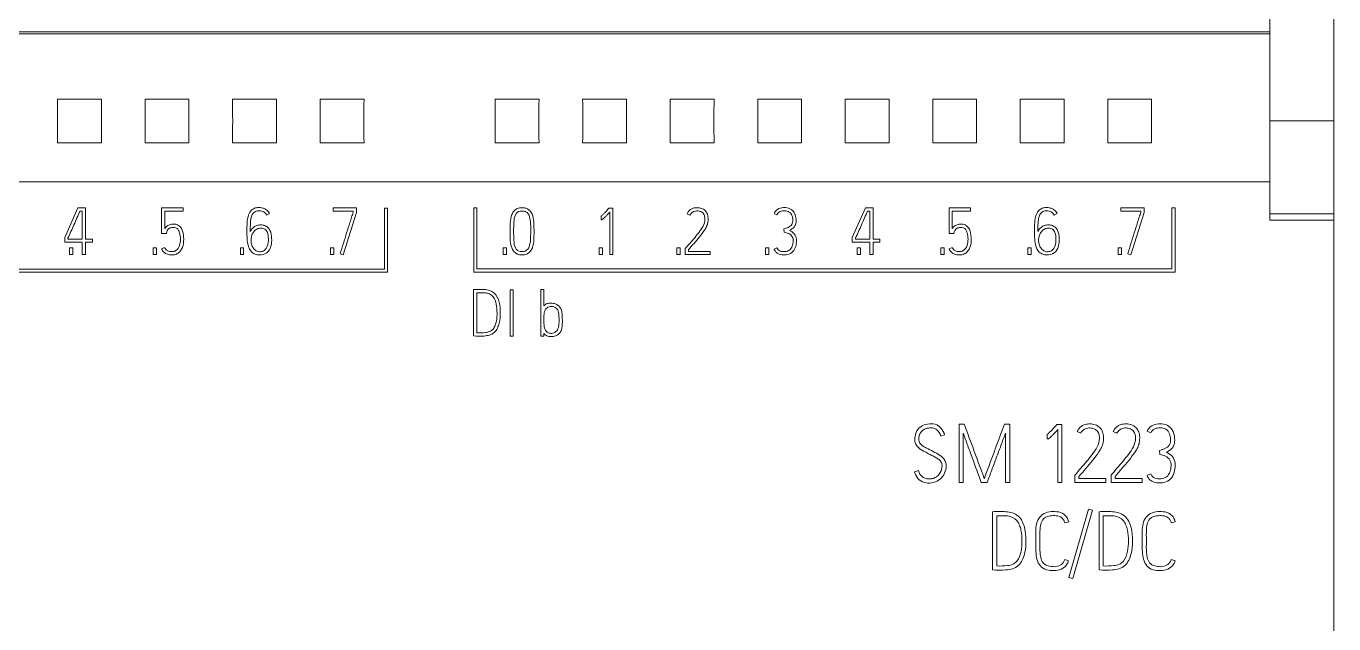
# Model space of a CAD drawing. Header units: millimetres. Extents: x 983 to 2111, y 2638 to 4457.
# Drawn here: x 1495.68 to 1540.51, y 3452.55 to 3473.06 of the extents above; entities that cross this region are included whole.
import ezdxf

# ---------------------------------------------------------------- set-up
doc = ezdxf.new("R2010")
doc.units = ezdxf.units.MM

# ---------------------------------------------------------------- blocks, each defined once
blk = doc.blocks.new('16DIDQ')
at = {"color": 7, "linetype": 'Continuous', "lineweight": 15}
for p, q in [((1540.51, 3500.253), (1540.51, 3469.808)), ((1538.31, 3499.407), (1538.31, 3472.864)), ((1538.31, 3472.864), (1472.71, 3472.864)), ((1538.31, 3472.796), (1472.71, 3472.796)), ((1538.31, 3472.864), (1538.31, 3472.796)), ((1538.31, 3467.724), (1538.31, 3472.796)), ((1496.758, 3470.56), (1498.262, 3470.56)), ((1499.758, 3470.56), (1501.262, 3470.56)), ((1502.758, 3470.56), (1504.262, 3470.56)), ((1505.758, 3470.56), (1507.262, 3470.56)), ((1513.262, 3470.56), (1511.758, 3470.56)), ((1514.758, 3470.56), (1516.262, 3470.56)), ((1517.758, 3470.56), (1519.262, 3470.56)), ((1520.758, 3470.56), (1522.262, 3470.56)), ((1523.758, 3470.56), (1525.262, 3470.56)), ((1526.758, 3470.56), (1528.262, 3470.56)), ((1529.758, 3470.56), (1531.262, 3470.56)), ((1532.758, 3470.56), (1534.262, 3470.56)), ((1538.31, 3469.808), (1540.51, 3469.808)), ((1540.51, 3469.808), (1540.51, 3466.62)), ((1498.262, 3469.056), (1496.758, 3469.056)), ((1501.262, 3469.056), (1499.758, 3469.056)), ((1504.262, 3469.056), (1502.758, 3469.056)), ((1507.262, 3469.056), (1505.758, 3469.056)), ((1511.758, 3469.056), (1513.262, 3469.056)), ((1516.262, 3469.056), (1514.758, 3469.056)), ((1519.262, 3469.056), (1517.758, 3469.056)), ((1522.262, 3469.056), (1520.758, 3469.056)), ((1525.262, 3469.056), (1523.758, 3469.056)), ((1528.262, 3469.056), (1526.758, 3469.056)), ((1531.262, 3469.056), (1529.758, 3469.056)), ((1534.262, 3469.056), (1532.758, 3469.056)), ((1538.31, 3467.724), (1472.71, 3467.724)), ((1538.31, 3467.724), (1538.31, 3466.407)), ((1497.002, 3465.81), (1497.45, 3466.822)), ((1497.45, 3466.822), (1497.714, 3466.822)), ((1497.601, 3466.711), (1497.523, 3466.711)), ((1497.601, 3465.757), (1497.601, 3466.711)), ((1497.714, 3466.822), (1497.714, 3465.757)), ((1500.319, 3466.822), (1500.319, 3465.943)), ((1501.058, 3466.822), (1500.319, 3466.822)), ((1500.43, 3466.711), (1501.058, 3466.711)), ((1500.43, 3466.121), (1500.43, 3466.711)), ((1501.058, 3466.711), (1501.058, 3466.822)), ((1506.206, 3466.711), (1506.206, 3466.824)), ((1506.206, 3466.824), (1507.005, 3466.824)), ((1506.894, 3466.711), (1506.206, 3466.711)), ((1506.894, 3466.68), (1506.894, 3466.711)), ((1507.005, 3466.824), (1507.005, 3466.662)), ((1507.962, 3464.727), (1507.962, 3466.817)), ((1507.962, 3466.817), (1508.07, 3466.817)), ((1508.07, 3466.817), (1508.07, 3464.617)), ((1511.132, 3466.822), (1511.023, 3466.822)), ((1511.023, 3466.822), (1511.023, 3464.62)), ((1511.132, 3464.737), (1511.132, 3466.822)), ((1515.657, 3466.813), (1515.797, 3466.813)), ((1515.797, 3466.813), (1515.797, 3465.22)), ((1524.002, 3465.81), (1524.45, 3466.822)), ((1524.45, 3466.822), (1524.714, 3466.822)), ((1524.601, 3466.711), (1524.523, 3466.711)), ((1524.601, 3465.757), (1524.601, 3466.711)), ((1524.714, 3466.822), (1524.714, 3465.757)), ((1527.319, 3466.822), (1527.319, 3465.943)), ((1528.058, 3466.822), (1527.319, 3466.822)), ((1527.43, 3466.711), (1528.058, 3466.711)), ((1527.43, 3466.121), (1527.43, 3466.711)), ((1528.058, 3466.711), (1528.058, 3466.822)), ((1533.206, 3466.824), (1534.005, 3466.824)), ((1533.206, 3466.711), (1533.206, 3466.824)), ((1533.894, 3466.711), (1533.206, 3466.711)), ((1533.894, 3466.68), (1533.894, 3466.711)), ((1534.005, 3466.824), (1534.005, 3466.662)), ((1535.068, 3466.822), (1534.959, 3466.822)), ((1534.959, 3466.822), (1534.959, 3464.737)), ((1535.068, 3464.62), (1535.068, 3466.822)), ((1503.924, 3466.578), (1504.026, 3466.631)), ((1507.005, 3466.662), (1506.55, 3465.216)), ((1515.395, 3466.418), (1515.388, 3466.536)), ((1515.686, 3465.22), (1515.686, 3466.676)), ((1518.337, 3466.625), (1518.436, 3466.574)), ((1521.42, 3466.585), (1521.318, 3466.636)), ((1530.924, 3466.578), (1531.026, 3466.631)), ((1534.005, 3466.662), (1533.55, 3465.216)), ((1538.31, 3466.62), (1540.51, 3466.62)), ((1540.51, 3466.407), (1538.31, 3466.407)), ((1540.51, 3466.62), (1540.51, 3466.407)), ((1540.51, 3466.407), (1540.51, 3447.209)), ((1497.002, 3465.646), (1497.002, 3465.81)), ((1500.319, 3465.943), (1500.488, 3465.943)), ((1521.664, 3465.992), (1521.657, 3466.103)), ((1524.002, 3465.646), (1524.002, 3465.81)), ((1527.319, 3465.943), (1527.488, 3465.943)), ((1497.601, 3465.646), (1497.002, 3465.646)), ((1497.112, 3465.786), (1497.112, 3465.757)), ((1497.112, 3465.757), (1497.601, 3465.757)), ((1497.17, 3465.222), (1497.17, 3465.455)), ((1497.17, 3465.455), (1497.283, 3465.455)), ((1497.283, 3465.455), (1497.283, 3465.222)), ((1497.601, 3465.222), (1497.601, 3465.646)), ((1497.714, 3465.757), (1497.949, 3465.757)), ((1497.949, 3465.646), (1497.714, 3465.646)), ((1497.714, 3465.646), (1497.714, 3465.222)), ((1497.949, 3465.757), (1497.949, 3465.646)), ((1500.039, 3465.222), (1500.039, 3465.455)), ((1500.039, 3465.455), (1500.152, 3465.455)), ((1500.152, 3465.455), (1500.152, 3465.222)), ((1500.425, 3465.464), (1500.323, 3465.418)), ((1503.023, 3465.455), (1503.023, 3465.222)), ((1503.136, 3465.455), (1503.023, 3465.455)), ((1503.136, 3465.222), (1503.136, 3465.455)), ((1506.228, 3465.455), (1506.115, 3465.455)), ((1506.115, 3465.455), (1506.115, 3465.222)), ((1506.228, 3465.222), (1506.228, 3465.455)), ((1512.029, 3465.222), (1512.029, 3465.455)), ((1512.029, 3465.455), (1512.142, 3465.455)), ((1512.142, 3465.455), (1512.142, 3465.222)), ((1515.322, 3465.455), (1515.435, 3465.455)), ((1515.322, 3465.222), (1515.322, 3465.455)), ((1515.435, 3465.455), (1515.435, 3465.222)), ((1517.99, 3465.222), (1517.99, 3465.455)), ((1517.99, 3465.455), (1518.104, 3465.455)), ((1518.104, 3465.455), (1518.104, 3465.222)), ((1518.277, 3465.426), (1518.277, 3465.222)), ((1518.388, 3465.386), (1518.388, 3465.333)), ((1521.031, 3465.222), (1521.031, 3465.455)), ((1521.031, 3465.455), (1521.145, 3465.455)), ((1521.145, 3465.455), (1521.145, 3465.222)), ((1521.318, 3465.413), (1521.42, 3465.46)), ((1524.601, 3465.646), (1524.002, 3465.646)), ((1524.112, 3465.786), (1524.112, 3465.757)), ((1524.112, 3465.757), (1524.601, 3465.757)), ((1524.17, 3465.222), (1524.17, 3465.455)), ((1524.17, 3465.455), (1524.283, 3465.455)), ((1524.283, 3465.455), (1524.283, 3465.222)), ((1524.601, 3465.222), (1524.601, 3465.646)), ((1524.714, 3465.757), (1524.949, 3465.757)), ((1524.949, 3465.646), (1524.714, 3465.646)), ((1524.714, 3465.646), (1524.714, 3465.222)), ((1524.949, 3465.757), (1524.949, 3465.646)), ((1527.039, 3465.222), (1527.039, 3465.455)), ((1527.039, 3465.455), (1527.152, 3465.455)), ((1527.152, 3465.455), (1527.152, 3465.222)), ((1527.425, 3465.464), (1527.323, 3465.418)), ((1530.023, 3465.455), (1530.023, 3465.222)), ((1530.136, 3465.455), (1530.023, 3465.455)), ((1530.136, 3465.222), (1530.136, 3465.455)), ((1533.115, 3465.455), (1533.115, 3465.222)), ((1533.228, 3465.455), (1533.115, 3465.455)), ((1533.228, 3465.222), (1533.228, 3465.455)), ((1497.283, 3465.222), (1497.17, 3465.222)), ((1497.714, 3465.222), (1497.601, 3465.222)), ((1500.152, 3465.222), (1500.039, 3465.222)), ((1503.023, 3465.222), (1503.136, 3465.222)), ((1506.115, 3465.222), (1506.228, 3465.222)), ((1506.55, 3465.216), (1506.443, 3465.251)), ((1512.142, 3465.222), (1512.029, 3465.222)), ((1515.435, 3465.222), (1515.322, 3465.222)), ((1515.797, 3465.22), (1515.686, 3465.22)), ((1518.104, 3465.222), (1517.99, 3465.222)), ((1519.129, 3465.222), (1518.277, 3465.222)), ((1518.388, 3465.333), (1519.129, 3465.333)), ((1519.129, 3465.333), (1519.129, 3465.222)), ((1521.145, 3465.222), (1521.031, 3465.222)), ((1524.283, 3465.222), (1524.17, 3465.222)), ((1524.714, 3465.222), (1524.601, 3465.222)), ((1527.152, 3465.222), (1527.039, 3465.222)), ((1530.023, 3465.222), (1530.136, 3465.222)), ((1533.115, 3465.222), (1533.228, 3465.222)), ((1533.55, 3465.216), (1533.443, 3465.251)), ((1508.07, 3464.617), (1484.021, 3464.617)), ((1484.131, 3464.727), (1507.962, 3464.727)), ((1511.023, 3464.62), (1535.068, 3464.62)), ((1534.959, 3464.737), (1511.132, 3464.737)), ((1511.02, 3462.433), (1511.02, 3464.027)), ((1512.269, 3462.422), (1512.269, 3464.018)), ((1512.269, 3464.018), (1512.38, 3464.018)), ((1512.38, 3464.018), (1512.38, 3462.422)), ((1513.319, 3464.02), (1513.319, 3462.422)), ((1513.43, 3464.02), (1513.319, 3464.02)), ((1513.43, 3463.465), (1513.43, 3464.02)), ((1511.133, 3463.914), (1511.133, 3462.538)), ((1512.38, 3462.422), (1512.269, 3462.422)), ((1513.319, 3462.422), (1513.43, 3462.422)), ((1513.43, 3462.422), (1513.43, 3462.518)), ((1527.663, 3457.402), (1527.663, 3459.402)), ((1527.663, 3459.402), (1527.841, 3459.402)), ((1527.805, 3459.092), (1527.805, 3457.402)), ((1529.217, 3459.402), (1529.397, 3459.402)), ((1529.255, 3457.402), (1529.255, 3459.097)), ((1529.397, 3459.402), (1529.397, 3457.402)), ((1531.189, 3459.391), (1531.014, 3459.391)), ((1531.05, 3459.219), (1531.05, 3457.399)), ((1531.189, 3457.399), (1531.189, 3459.391)), ((1531.708, 3459.155), (1531.832, 3459.092)), ((1532.948, 3459.155), (1533.072, 3459.092)), ((1534.107, 3459.169), (1534.235, 3459.105)), ((1527.031, 3458.997), (1527.167, 3459.036)), ((1530.678, 3459.045), (1530.687, 3458.897)), ((1534.531, 3458.504), (1534.54, 3458.365)), ((1526.271, 3457.81), (1526.135, 3457.771)), ((1527.805, 3457.402), (1527.663, 3457.402)), ((1528.626, 3457.402), (1528.423, 3457.402)), ((1529.397, 3457.402), (1529.255, 3457.402)), ((1531.05, 3457.399), (1531.189, 3457.399)), ((1531.633, 3457.657), (1531.633, 3457.402)), ((1532.698, 3457.402), (1531.633, 3457.402)), ((1531.771, 3457.608), (1531.771, 3457.541)), ((1531.771, 3457.541), (1532.698, 3457.541)), ((1532.698, 3457.541), (1532.698, 3457.402)), ((1532.873, 3457.657), (1532.873, 3457.402)), ((1533.938, 3457.402), (1532.873, 3457.402)), ((1533.011, 3457.608), (1533.011, 3457.541)), ((1533.011, 3457.541), (1533.938, 3457.541)), ((1533.938, 3457.541), (1533.938, 3457.402)), ((1534.235, 3457.699), (1534.107, 3457.641)), ((1528.812, 3456.403), (1528.812, 3454.411)), ((1531.425, 3454.15), (1532.099, 3456.494)), ((1532.235, 3456.456), (1531.561, 3454.112)), ((1532.099, 3456.494), (1532.235, 3456.456)), ((1532.463, 3456.403), (1532.463, 3454.411)), ((1528.954, 3454.542), (1528.954, 3456.261)), ((1531.42, 3456.051), (1531.284, 3456.017)), ((1532.604, 3454.542), (1532.604, 3456.261)), ((1535.07, 3456.051), (1534.934, 3456.017)), ((1531.417, 3454.713), (1531.286, 3454.761)), ((1535.067, 3454.713), (1534.937, 3454.761)), ((1531.425, 3454.15), (1531.561, 3454.112))]:
    blk.add_line(p, q, dxfattribs=at)
at = {"color": 7, "linetype": 'Continuous', "lineweight": 15, "flags": 128}
blk.add_lwpolyline([(1512.737, 3466.714), (1512.615, 3466.714), (1512.563, 3466.698), (1512.518, 3466.67), (1512.481, 3466.633), (1512.451, 3466.589), (1512.41, 3466.475), (1512.384, 3466.024), (1512.412, 3465.573), (1512.451, 3465.456), (1512.477, 3465.414), (1512.514, 3465.376), (1512.563, 3465.348), (1512.619, 3465.33), (1512.733, 3465.328), (1512.789, 3465.343), (1512.837, 3465.37), (1512.877, 3465.407), (1512.91, 3465.456), (1512.968, 3465.674), (1512.978, 3466.127), (1512.97, 3466.352), (1512.919, 3466.573), (1512.888, 3466.624), (1512.851, 3466.664), (1512.781, 3466.705), (1512.776, 3466.707), (1512.773, 3466.708), (1512.773, 3466.708), (1512.773, 3466.708), (1512.773, 3466.708), (1512.773, 3466.708), (1512.773, 3466.708), (1512.772, 3466.708), (1512.772, 3466.708), (1512.772, 3466.708), (1512.772, 3466.708), (1512.772, 3466.708), (1512.772, 3466.708), (1512.773, 3466.708), (1512.773, 3466.708), (1512.774, 3466.708), (1512.774, 3466.708), (1512.774, 3466.708), (1512.774, 3466.708), (1512.774, 3466.708), (1512.772, 3466.708), (1512.772, 3466.708), (1512.772, 3466.708), (1512.772, 3466.708), (1512.773, 3466.708), (1512.773, 3466.708), (1512.773, 3466.708), (1512.773, 3466.708), (1512.773, 3466.708), (1512.774, 3466.708), (1512.774, 3466.707), (1512.785, 3466.704), (1512.798, 3466.7), (1512.803, 3466.698), (1512.806, 3466.697), (1512.807, 3466.697), (1512.807, 3466.697), (1512.807, 3466.697), (1512.807, 3466.697), (1512.807, 3466.697), (1512.807, 3466.697), (1512.807, 3466.697), (1512.807, 3466.697), (1512.808, 3466.696), (1512.808, 3466.696), (1512.808, 3466.696), (1512.808, 3466.696), (1512.807, 3466.696), (1512.806, 3466.697), (1512.806, 3466.697), (1512.806, 3466.697), (1512.806, 3466.697), (1512.806, 3466.697), (1512.807, 3466.697), (1512.807, 3466.697), (1512.807, 3466.696), (1512.808, 3466.696), (1512.808, 3466.696), (1512.808, 3466.696), (1512.807, 3466.696), (1512.807, 3466.697), (1512.806, 3466.697), (1512.806, 3466.697), (1512.806, 3466.697), (1512.806, 3466.697), (1512.806, 3466.697), (1512.806, 3466.697), (1512.807, 3466.697), (1512.807, 3466.697), (1512.807, 3466.696), (1512.807, 3466.696), (1512.807, 3466.696), (1512.807, 3466.696), (1512.807, 3466.697), (1512.806, 3466.697), (1512.806, 3466.697), (1512.806, 3466.697), (1512.806, 3466.697), (1512.806, 3466.697), (1512.807, 3466.697), (1512.807, 3466.697), (1512.807, 3466.697), (1512.807, 3466.697), (1512.807, 3466.697), (1512.806, 3466.697), (1512.806, 3466.697), (1512.806, 3466.697), (1512.806, 3466.697), (1512.806, 3466.697), (1512.807, 3466.697), (1512.807, 3466.697), (1512.807, 3466.697), (1512.807, 3466.697), (1512.807, 3466.697), (1512.807, 3466.697), (1512.806, 3466.697), (1512.806, 3466.697), (1512.806, 3466.697), (1512.806, 3466.697), (1512.806, 3466.697), (1512.806, 3466.697), (1512.806, 3466.697), (1512.807, 3466.697), (1512.807, 3466.697), (1512.807, 3466.697), (1512.807, 3466.697), (1512.807, 3466.697), (1512.806, 3466.697), (1512.806, 3466.697), (1512.806, 3466.697), (1512.806, 3466.697), (1512.803, 3466.698), (1512.785, 3466.703), (1512.737, 3466.714)], dxfattribs=at)
at = {"color": 7, "linetype": 'Continuous', "lineweight": 15}
for points in [[(1496.758, 3469.056), (1496.76, 3469.557), (1496.76, 3470.058), (1496.758, 3470.56)], [(1498.262, 3470.56), (1498.259, 3470.058), (1498.259, 3469.557), (1498.262, 3469.056)], [(1499.758, 3469.056), (1499.76, 3469.557), (1499.76, 3470.058), (1499.758, 3470.56)], [(1501.262, 3470.56), (1501.259, 3470.058), (1501.259, 3469.557), (1501.262, 3469.056)], [(1502.758, 3469.056), (1502.76, 3469.557), (1502.76, 3470.058), (1502.758, 3470.56)], [(1504.262, 3470.56), (1504.259, 3470.058), (1504.259, 3469.557), (1504.262, 3469.056)], [(1505.758, 3469.056), (1505.76, 3469.557), (1505.76, 3470.058), (1505.758, 3470.56)], [(1507.262, 3470.56), (1507.259, 3470.058), (1507.259, 3469.557), (1507.262, 3469.056)], [(1511.758, 3470.56), (1511.76, 3470.058), (1511.76, 3469.557), (1511.758, 3469.056)], [(1513.262, 3469.056), (1513.259, 3469.557), (1513.259, 3470.058), (1513.262, 3470.56)], [(1514.758, 3469.056), (1514.76, 3469.557), (1514.76, 3470.058), (1514.758, 3470.56)], [(1516.262, 3470.56), (1516.259, 3470.058), (1516.259, 3469.557), (1516.262, 3469.056)], [(1517.758, 3469.056), (1517.76, 3469.557), (1517.76, 3470.058), (1517.758, 3470.56)], [(1519.262, 3470.56), (1519.259, 3470.058), (1519.259, 3469.557), (1519.262, 3469.056)], [(1520.758, 3469.056), (1520.76, 3469.557), (1520.76, 3470.058), (1520.758, 3470.56)], [(1522.262, 3470.56), (1522.259, 3470.058), (1522.259, 3469.557), (1522.262, 3469.056)], [(1523.758, 3469.056), (1523.76, 3469.557), (1523.76, 3470.058), (1523.758, 3470.56)], [(1525.262, 3470.56), (1525.259, 3470.058), (1525.259, 3469.557), (1525.262, 3469.056)], [(1526.758, 3469.056), (1526.76, 3469.557), (1526.76, 3470.058), (1526.758, 3470.56)], [(1528.262, 3470.56), (1528.259, 3470.058), (1528.259, 3469.557), (1528.262, 3469.056)], [(1529.758, 3469.056), (1529.76, 3469.557), (1529.76, 3470.058), (1529.758, 3470.56)], [(1531.262, 3470.56), (1531.259, 3470.058), (1531.259, 3469.557), (1531.262, 3469.056)], [(1532.758, 3469.056), (1532.76, 3469.557), (1532.76, 3470.058), (1532.758, 3470.56)], [(1534.262, 3470.56), (1534.259, 3470.058), (1534.259, 3469.557), (1534.262, 3469.056)]]:
    blk.add_open_spline(points, degree=3, dxfattribs=at)
for points, knots in [([(1497.523, 3466.711), (1497.49, 3466.634), (1497.455, 3466.557), (1497.421, 3466.48), (1497.387, 3466.402), (1497.353, 3466.325), (1497.319, 3466.248), (1497.25, 3466.094), (1497.184, 3465.939), (1497.112, 3465.786)], [0, 0, 0, 0, 0.000253101, 0.000253101, 0.000253101, 0.0005062, 0.0005062, 0.0005062, 0.001012365, 0.001012365, 0.001012365, 0.001012365]), ([(1504.026, 3466.631), (1503.983, 3466.715), (1503.908, 3466.779), (1503.777, 3466.826), (1503.73, 3466.834), (1503.637, 3466.837), (1503.591, 3466.833), (1503.501, 3466.809), (1503.458, 3466.788), (1503.385, 3466.73), (1503.356, 3466.693), (1503.29, 3466.57), (1503.272, 3466.477), (1503.252, 3466.294), (1503.25, 3466.201), (1503.249, 3466.016), (1503.248, 3465.923), (1503.255, 3465.738), (1503.264, 3465.645), (1503.308, 3465.466), (1503.346, 3465.376), (1503.445, 3465.279), (1503.485, 3465.253), (1503.571, 3465.219), (1503.617, 3465.211), (1503.756, 3465.206), (1503.853, 3465.224), (1504.002, 3465.332), (1504.049, 3465.42), (1504.095, 3465.598), (1504.1, 3465.692), (1504.092, 3465.876), (1504.079, 3465.971), (1504.017, 3466.096), (1503.99, 3466.134), (1503.92, 3466.195), (1503.877, 3466.216), (1503.788, 3466.24), (1503.74, 3466.243), (1503.648, 3466.237), (1503.602, 3466.226), (1503.517, 3466.189), (1503.479, 3466.161), (1503.413, 3466.096), (1503.384, 3466.058), (1503.362, 3466.017)], [0, 0, 0, 0, 0.0625, 0.0625, 0.09375, 0.09375, 0.125, 0.125, 0.15625, 0.15625, 0.1875, 0.1875, 0.25, 0.25, 0.3125, 0.3125, 0.375, 0.375, 0.4375, 0.4375, 0.5, 0.5, 0.53125, 0.53125, 0.5625, 0.5625, 0.625, 0.625, 0.6875, 0.6875, 0.75, 0.75, 0.8125, 0.8125, 0.84375, 0.84375, 0.875, 0.875, 0.90625, 0.90625, 0.9375, 0.9375, 0.96875, 0.96875, 1, 1, 1, 1]), ([(1503.362, 3466.017), (1503.362, 3466.115), (1503.363, 3466.212), (1503.372, 3466.358), (1503.377, 3466.407), (1503.396, 3466.503), (1503.41, 3466.551), (1503.457, 3466.638), (1503.492, 3466.677), (1503.581, 3466.72), (1503.632, 3466.726), (1503.731, 3466.723), (1503.781, 3466.711), (1503.866, 3466.661), (1503.901, 3466.623), (1503.924, 3466.578)], [0, 0, 0, 0, 0.25, 0.25, 0.375, 0.375, 0.5, 0.5, 0.625, 0.625, 0.75, 0.75, 0.875, 0.875, 1, 1, 1, 1]), ([(1512.76, 3466.825), (1512.805, 3466.817), (1512.849, 3466.802), (1512.838, 3466.806), (1512.794, 3466.821), (1512.814, 3466.814), (1512.864, 3466.795), (1512.939, 3466.743), (1512.97, 3466.708), (1513.044, 3466.592), (1513.065, 3466.501), (1513.088, 3466.32), (1513.089, 3466.229), (1513.09, 3466.047), (1513.091, 3465.955), (1513.088, 3465.773), (1513.085, 3465.682), (1513.054, 3465.502), (1513.025, 3465.412), (1512.939, 3465.305), (1512.904, 3465.274), (1512.824, 3465.231), (1512.779, 3465.219), (1512.641, 3465.203), (1512.545, 3465.219), (1512.43, 3465.297), (1512.397, 3465.33), (1512.347, 3465.406), (1512.328, 3465.449), (1512.288, 3465.58), (1512.278, 3465.671), (1512.27, 3465.853), (1512.271, 3465.944), (1512.272, 3466.127), (1512.27, 3466.218), (1512.281, 3466.4), (1512.292, 3466.493), (1512.34, 3466.621), (1512.361, 3466.662), (1512.417, 3466.735), (1512.453, 3466.766), (1512.533, 3466.81), (1512.578, 3466.822), (1512.669, 3466.833), (1512.715, 3466.833), (1512.76, 3466.825)], [0, 0, 0, 0, 0.03125, 0.03125, 0.0625, 0.0625, 0.09375, 0.09375, 0.125, 0.125, 0.1875, 0.1875, 0.25, 0.25, 0.3125, 0.3125, 0.375, 0.375, 0.4375, 0.4375, 0.46875, 0.46875, 0.5, 0.5, 0.5625, 0.5625, 0.59375, 0.59375, 0.625, 0.625, 0.6875, 0.6875, 0.75, 0.75, 0.8125, 0.8125, 0.875, 0.875, 0.90625, 0.90625, 0.9375, 0.9375, 0.96875, 0.96875, 1, 1, 1, 1]), ([(1515.388, 3466.536), (1515.413, 3466.557), (1515.437, 3466.579), (1515.46, 3466.602), (1515.483, 3466.624), (1515.505, 3466.648), (1515.527, 3466.671), (1515.571, 3466.718), (1515.615, 3466.765), (1515.657, 3466.813)], [0, 0, 0, 0, 0.000096796, 0.000096796, 0.000096796, 0.0001933989, 0.0001933989, 0.0001933989, 0.000385964, 0.000385964, 0.000385964, 0.000385964]), ([(1518.436, 3466.574), (1518.472, 3466.649), (1518.545, 3466.704), (1518.669, 3466.723), (1518.71, 3466.722), (1518.792, 3466.706), (1518.832, 3466.69), (1518.896, 3466.637), (1518.919, 3466.601), (1518.945, 3466.521), (1518.95, 3466.48), (1518.948, 3466.355), (1518.926, 3466.273), (1518.85, 3466.127), (1518.801, 3466.061), (1518.703, 3465.928), (1518.651, 3465.865), (1518.492, 3465.675), (1518.384, 3465.551), (1518.277, 3465.426)], [0, 0, 0, 0, 0.125, 0.125, 0.1875, 0.1875, 0.25, 0.25, 0.3125, 0.3125, 0.375, 0.375, 0.5, 0.5, 0.625, 0.625, 0.75, 0.75, 1, 1, 1, 1]), ([(1518.388, 3465.386), (1518.512, 3465.534), (1518.639, 3465.68), (1518.822, 3465.904), (1518.881, 3465.98), (1518.961, 3466.101), (1518.986, 3466.142), (1519.026, 3466.23), (1519.042, 3466.277), (1519.069, 3466.418), (1519.069, 3466.519), (1519.018, 3466.656), (1518.991, 3466.697), (1518.923, 3466.765), (1518.879, 3466.79), (1518.788, 3466.822), (1518.739, 3466.83), (1518.643, 3466.832), (1518.594, 3466.827), (1518.455, 3466.784), (1518.377, 3466.714), (1518.337, 3466.625)], [0, 0, 0, 0, 0.25, 0.25, 0.375, 0.375, 0.4375, 0.4375, 0.5, 0.5, 0.625, 0.625, 0.6875, 0.6875, 0.75, 0.75, 0.8125, 0.8125, 0.875, 0.875, 1, 1, 1, 1]), ([(1521.318, 3466.636), (1521.344, 3466.696), (1521.39, 3466.744), (1521.5, 3466.812), (1521.565, 3466.83), (1521.693, 3466.839), (1521.759, 3466.834), (1521.881, 3466.795), (1521.937, 3466.758), (1522.02, 3466.658), (1522.045, 3466.597), (1522.073, 3466.472), (1522.078, 3466.406), (1522.069, 3466.278), (1522.046, 3466.214), (1521.963, 3466.115), (1521.906, 3466.081), (1521.848, 3466.052)], [0, 0, 0, 0, 0.125, 0.125, 0.25, 0.25, 0.375, 0.375, 0.5, 0.5, 0.625, 0.625, 0.75, 0.75, 0.875, 0.875, 1, 1, 1, 1]), ([(1521.657, 3466.103), (1521.708, 3466.118), (1521.759, 3466.131), (1521.856, 3466.175), (1521.9, 3466.208), (1521.942, 3466.274), (1521.952, 3466.3), (1521.961, 3466.352), (1521.962, 3466.378), (1521.961, 3466.457), (1521.954, 3466.511), (1521.914, 3466.609), (1521.882, 3466.654), (1521.792, 3466.713), (1521.738, 3466.723), (1521.632, 3466.726), (1521.578, 3466.719), (1521.481, 3466.674), (1521.444, 3466.633), (1521.42, 3466.585)], [0, 0, 0, 0, 0.125, 0.125, 0.25, 0.25, 0.3125, 0.3125, 0.375, 0.375, 0.5, 0.5, 0.625, 0.625, 0.75, 0.75, 0.875, 0.875, 1, 1, 1, 1]), ([(1524.523, 3466.711), (1524.49, 3466.634), (1524.455, 3466.557), (1524.421, 3466.48), (1524.387, 3466.402), (1524.353, 3466.325), (1524.319, 3466.248), (1524.25, 3466.094), (1524.184, 3465.939), (1524.112, 3465.786)], [0, 0, 0, 0, 0.000253101, 0.000253101, 0.000253101, 0.0005062, 0.0005062, 0.0005062, 0.001012365, 0.001012365, 0.001012365, 0.001012365]), ([(1531.026, 3466.631), (1530.983, 3466.715), (1530.908, 3466.779), (1530.777, 3466.826), (1530.73, 3466.834), (1530.637, 3466.837), (1530.591, 3466.833), (1530.501, 3466.809), (1530.458, 3466.788), (1530.385, 3466.73), (1530.356, 3466.693), (1530.29, 3466.57), (1530.272, 3466.477), (1530.252, 3466.294), (1530.25, 3466.201), (1530.249, 3466.016), (1530.248, 3465.923), (1530.255, 3465.738), (1530.264, 3465.645), (1530.308, 3465.466), (1530.346, 3465.376), (1530.445, 3465.279), (1530.485, 3465.253), (1530.571, 3465.219), (1530.617, 3465.211), (1530.756, 3465.206), (1530.853, 3465.224), (1531.002, 3465.332), (1531.049, 3465.42), (1531.095, 3465.598), (1531.1, 3465.692), (1531.092, 3465.876), (1531.079, 3465.971), (1531.017, 3466.096), (1530.99, 3466.134), (1530.92, 3466.195), (1530.877, 3466.216), (1530.788, 3466.24), (1530.74, 3466.243), (1530.648, 3466.237), (1530.602, 3466.226), (1530.517, 3466.189), (1530.479, 3466.161), (1530.413, 3466.096), (1530.384, 3466.058), (1530.362, 3466.017)], [0, 0, 0, 0, 0.0625, 0.0625, 0.09375, 0.09375, 0.125, 0.125, 0.15625, 0.15625, 0.1875, 0.1875, 0.25, 0.25, 0.3125, 0.3125, 0.375, 0.375, 0.4375, 0.4375, 0.5, 0.5, 0.53125, 0.53125, 0.5625, 0.5625, 0.625, 0.625, 0.6875, 0.6875, 0.75, 0.75, 0.8125, 0.8125, 0.84375, 0.84375, 0.875, 0.875, 0.90625, 0.90625, 0.9375, 0.9375, 0.96875, 0.96875, 1, 1, 1, 1]), ([(1530.362, 3466.017), (1530.362, 3466.115), (1530.363, 3466.212), (1530.372, 3466.358), (1530.377, 3466.407), (1530.396, 3466.503), (1530.41, 3466.551), (1530.457, 3466.638), (1530.492, 3466.677), (1530.581, 3466.72), (1530.632, 3466.726), (1530.731, 3466.723), (1530.781, 3466.711), (1530.866, 3466.661), (1530.901, 3466.623), (1530.924, 3466.578)], [0, 0, 0, 0, 0.25, 0.25, 0.375, 0.375, 0.5, 0.5, 0.625, 0.625, 0.75, 0.75, 0.875, 0.875, 1, 1, 1, 1]), ([(1500.323, 3465.418), (1500.343, 3465.375), (1500.367, 3465.336), (1500.436, 3465.272), (1500.476, 3465.248), (1500.565, 3465.218), (1500.612, 3465.214), (1500.705, 3465.21), (1500.753, 3465.214), (1500.842, 3465.243), (1500.884, 3465.267), (1500.954, 3465.328), (1500.983, 3465.367), (1501.051, 3465.49), (1501.073, 3465.583), (1501.084, 3465.77), (1501.078, 3465.864), (1501.039, 3466.048), (1501.002, 3466.139), (1500.896, 3466.234), (1500.852, 3466.255), (1500.759, 3466.273), (1500.711, 3466.271), (1500.572, 3466.249), (1500.484, 3466.199), (1500.43, 3466.121)], [0, 0, 0, 0, 0.0625, 0.0625, 0.125, 0.125, 0.1875, 0.1875, 0.25, 0.25, 0.3125, 0.3125, 0.375, 0.375, 0.5, 0.5, 0.625, 0.625, 0.75, 0.75, 0.8125, 0.8125, 0.875, 0.875, 1, 1, 1, 1]), ([(1506.443, 3465.251), (1506.518, 3465.489), (1506.592, 3465.728), (1506.705, 3466.085), (1506.742, 3466.204), (1506.798, 3466.383), (1506.817, 3466.443), (1506.845, 3466.532), (1506.855, 3466.562), (1506.874, 3466.621), (1506.882, 3466.651), (1506.894, 3466.68)], [0, 0, 0, 0, 0.5, 0.5, 0.75, 0.75, 0.875, 0.875, 0.9375, 0.9375, 1, 1, 1, 1]), ([(1515.686, 3466.676), (1515.664, 3466.652), (1515.641, 3466.628), (1515.618, 3466.604), (1515.596, 3466.58), (1515.573, 3466.556), (1515.549, 3466.532), (1515.529, 3466.512), (1515.507, 3466.491), (1515.485, 3466.471), (1515.47, 3466.457), (1515.455, 3466.444), (1515.437, 3466.433), (1515.43, 3466.428), (1515.422, 3466.424), (1515.414, 3466.421), (1515.408, 3466.42), (1515.402, 3466.418), (1515.395, 3466.418)], [0, 0, 0, 0, 0.0000990184, 0.0000990184, 0.0000990184, 0.0001980448, 0.0001980448, 0.0001980448, 0.0002868806, 0.0002868806, 0.0002868806, 0.0003483915, 0.0003483915, 0.0003483915, 0.0003746495, 0.0003746495, 0.0003746495, 0.000393231, 0.000393231, 0.000393231, 0.000393231]), ([(1527.323, 3465.418), (1527.343, 3465.375), (1527.367, 3465.336), (1527.436, 3465.272), (1527.476, 3465.248), (1527.565, 3465.218), (1527.612, 3465.214), (1527.705, 3465.21), (1527.753, 3465.214), (1527.842, 3465.243), (1527.884, 3465.267), (1527.954, 3465.328), (1527.983, 3465.367), (1528.051, 3465.49), (1528.073, 3465.583), (1528.084, 3465.77), (1528.078, 3465.864), (1528.039, 3466.048), (1528.002, 3466.139), (1527.896, 3466.234), (1527.852, 3466.255), (1527.759, 3466.273), (1527.711, 3466.271), (1527.572, 3466.249), (1527.484, 3466.199), (1527.43, 3466.121)], [0, 0, 0, 0, 0.0625, 0.0625, 0.125, 0.125, 0.1875, 0.1875, 0.25, 0.25, 0.3125, 0.3125, 0.375, 0.375, 0.5, 0.5, 0.625, 0.625, 0.75, 0.75, 0.8125, 0.8125, 0.875, 0.875, 1, 1, 1, 1]), ([(1533.443, 3465.251), (1533.518, 3465.489), (1533.592, 3465.728), (1533.705, 3466.085), (1533.742, 3466.204), (1533.798, 3466.383), (1533.817, 3466.443), (1533.845, 3466.532), (1533.855, 3466.562), (1533.874, 3466.621), (1533.882, 3466.651), (1533.894, 3466.68)], [0, 0, 0, 0, 0.5, 0.5, 0.75, 0.75, 0.875, 0.875, 0.9375, 0.9375, 1, 1, 1, 1]), ([(1500.488, 3465.943), (1500.491, 3466.018), (1500.532, 3466.089), (1500.631, 3466.142), (1500.667, 3466.151), (1500.741, 3466.158), (1500.779, 3466.158), (1500.847, 3466.13), (1500.874, 3466.101), (1500.914, 3466.039), (1500.928, 3466.005), (1500.96, 3465.899), (1500.967, 3465.825), (1500.97, 3465.678), (1500.962, 3465.603), (1500.913, 3465.464), (1500.871, 3465.398), (1500.776, 3465.339), (1500.74, 3465.328), (1500.666, 3465.322), (1500.629, 3465.325), (1500.556, 3465.339), (1500.521, 3465.354), (1500.464, 3465.4), (1500.441, 3465.43), (1500.425, 3465.464)], [0, 0, 0, 0, 0.125, 0.125, 0.1875, 0.1875, 0.25, 0.25, 0.3125, 0.3125, 0.375, 0.375, 0.5, 0.5, 0.625, 0.625, 0.75, 0.75, 0.8125, 0.8125, 0.875, 0.875, 0.9375, 0.9375, 1, 1, 1, 1]), ([(1503.731, 3466.127), (1503.754, 3466.127), (1503.778, 3466.126), (1503.823, 3466.115), (1503.845, 3466.105), (1503.904, 3466.066), (1503.932, 3466.025), (1503.965, 3465.937), (1503.973, 3465.891), (1503.984, 3465.798), (1503.984, 3465.751), (1503.979, 3465.611), (1503.964, 3465.515), (1503.886, 3465.397), (1503.849, 3465.364), (1503.764, 3465.326), (1503.716, 3465.318), (1503.622, 3465.327), (1503.577, 3465.345), (1503.502, 3465.402), (1503.471, 3465.438), (1503.422, 3465.519), (1503.405, 3465.563), (1503.387, 3465.655), (1503.387, 3465.702), (1503.394, 3465.796), (1503.402, 3465.842), (1503.433, 3465.93), (1503.457, 3465.971), (1503.516, 3466.044), (1503.551, 3466.078), (1503.635, 3466.122), (1503.684, 3466.127), (1503.731, 3466.127)], [0, 0, 0, 0, 0.03125, 0.03125, 0.0625, 0.0625, 0.125, 0.125, 0.1875, 0.1875, 0.25, 0.25, 0.375, 0.375, 0.4375, 0.4375, 0.5, 0.5, 0.5625, 0.5625, 0.625, 0.625, 0.6875, 0.6875, 0.75, 0.75, 0.8125, 0.8125, 0.875, 0.875, 0.9375, 0.9375, 1, 1, 1, 1]), ([(1521.848, 3466.052), (1521.908, 3466.021), (1521.969, 3465.987), (1522.057, 3465.884), (1522.081, 3465.817), (1522.091, 3465.683), (1522.086, 3465.614), (1522.059, 3465.483), (1522.035, 3465.418), (1521.955, 3465.309), (1521.899, 3465.267), (1521.774, 3465.218), (1521.705, 3465.21), (1521.571, 3465.213), (1521.502, 3465.227), (1521.416, 3465.278), (1521.389, 3465.299), (1521.348, 3465.353), (1521.331, 3465.382), (1521.318, 3465.413)], [0, 0, 0, 0, 0.125, 0.125, 0.25, 0.25, 0.375, 0.375, 0.5, 0.5, 0.625, 0.625, 0.75, 0.75, 0.875, 0.875, 0.9375, 0.9375, 1, 1, 1, 1]), ([(1521.42, 3465.46), (1521.442, 3465.409), (1521.48, 3465.364), (1521.584, 3465.323), (1521.64, 3465.321), (1521.75, 3465.331), (1521.806, 3465.346), (1521.896, 3465.411), (1521.926, 3465.46), (1521.963, 3465.565), (1521.971, 3465.62), (1521.975, 3465.702), (1521.975, 3465.73), (1521.968, 3465.785), (1521.958, 3465.812), (1521.917, 3465.883), (1521.872, 3465.92), (1521.773, 3465.969), (1521.719, 3465.983), (1521.664, 3465.992)], [0, 0, 0, 0, 0.125, 0.125, 0.25, 0.25, 0.375, 0.375, 0.5, 0.5, 0.625, 0.625, 0.6875, 0.6875, 0.75, 0.75, 0.875, 0.875, 1, 1, 1, 1]), ([(1527.488, 3465.943), (1527.491, 3466.018), (1527.532, 3466.089), (1527.631, 3466.142), (1527.667, 3466.151), (1527.741, 3466.158), (1527.779, 3466.158), (1527.847, 3466.13), (1527.874, 3466.101), (1527.914, 3466.039), (1527.928, 3466.005), (1527.96, 3465.899), (1527.967, 3465.825), (1527.97, 3465.678), (1527.962, 3465.603), (1527.913, 3465.464), (1527.871, 3465.398), (1527.776, 3465.339), (1527.74, 3465.328), (1527.666, 3465.322), (1527.629, 3465.325), (1527.556, 3465.339), (1527.521, 3465.354), (1527.464, 3465.4), (1527.441, 3465.43), (1527.425, 3465.464)], [0, 0, 0, 0, 0.125, 0.125, 0.1875, 0.1875, 0.25, 0.25, 0.3125, 0.3125, 0.375, 0.375, 0.5, 0.5, 0.625, 0.625, 0.75, 0.75, 0.8125, 0.8125, 0.875, 0.875, 0.9375, 0.9375, 1, 1, 1, 1]), ([(1530.731, 3466.127), (1530.754, 3466.127), (1530.778, 3466.126), (1530.823, 3466.115), (1530.845, 3466.105), (1530.904, 3466.066), (1530.932, 3466.025), (1530.965, 3465.937), (1530.973, 3465.891), (1530.984, 3465.798), (1530.984, 3465.751), (1530.979, 3465.611), (1530.964, 3465.515), (1530.886, 3465.397), (1530.849, 3465.364), (1530.764, 3465.326), (1530.716, 3465.318), (1530.622, 3465.327), (1530.577, 3465.345), (1530.502, 3465.402), (1530.471, 3465.438), (1530.422, 3465.519), (1530.405, 3465.563), (1530.387, 3465.655), (1530.387, 3465.702), (1530.394, 3465.796), (1530.402, 3465.842), (1530.433, 3465.93), (1530.457, 3465.971), (1530.516, 3466.044), (1530.551, 3466.078), (1530.635, 3466.122), (1530.684, 3466.127), (1530.731, 3466.127)], [0, 0, 0, 0, 0.03125, 0.03125, 0.0625, 0.0625, 0.125, 0.125, 0.1875, 0.1875, 0.25, 0.25, 0.375, 0.375, 0.4375, 0.4375, 0.5, 0.5, 0.5625, 0.5625, 0.625, 0.625, 0.6875, 0.6875, 0.75, 0.75, 0.8125, 0.8125, 0.875, 0.875, 0.9375, 0.9375, 1, 1, 1, 1]), ([(1511.02, 3464.027), (1511.14, 3464.028), (1511.26, 3464.032), (1511.44, 3464.022), (1511.5, 3464.014), (1511.617, 3463.976), (1511.671, 3463.946), (1511.81, 3463.827), (1511.865, 3463.711), (1511.925, 3463.474), (1511.934, 3463.352), (1511.935, 3463.108), (1511.925, 3462.988), (1511.881, 3462.811), (1511.86, 3462.752), (1511.807, 3462.642), (1511.772, 3462.59), (1511.68, 3462.509), (1511.624, 3462.48), (1511.506, 3462.445), (1511.446, 3462.435), (1511.265, 3462.415), (1511.141, 3462.419), (1511.02, 3462.433)], [0, 0, 0, 0, 0.125, 0.125, 0.1875, 0.1875, 0.25, 0.25, 0.375, 0.375, 0.5, 0.5, 0.625, 0.625, 0.6875, 0.6875, 0.75, 0.75, 0.8125, 0.8125, 0.875, 0.875, 1, 1, 1, 1]), ([(1511.133, 3462.538), (1511.231, 3462.533), (1511.328, 3462.533), (1511.474, 3462.554), (1511.522, 3462.565), (1511.613, 3462.603), (1511.655, 3462.631), (1511.718, 3462.707), (1511.74, 3462.751), (1511.776, 3462.842), (1511.789, 3462.889), (1511.818, 3463.033), (1511.824, 3463.131), (1511.821, 3463.325), (1511.817, 3463.423), (1511.779, 3463.614), (1511.747, 3463.709), (1511.651, 3463.821), (1511.611, 3463.852), (1511.522, 3463.892), (1511.473, 3463.903), (1511.376, 3463.913), (1511.327, 3463.913), (1511.23, 3463.915), (1511.182, 3463.915), (1511.133, 3463.914)], [0, 0, 0, 0, 0.125, 0.125, 0.1875, 0.1875, 0.25, 0.25, 0.3125, 0.3125, 0.375, 0.375, 0.5, 0.5, 0.625, 0.625, 0.75, 0.75, 0.8125, 0.8125, 0.875, 0.875, 0.9375, 0.9375, 1, 1, 1, 1]), ([(1513.43, 3463.137), (1513.433, 3463.197), (1513.445, 3463.309), (1513.566, 3463.438), (1513.707, 3463.447), (1513.812, 3463.416), (1513.911, 3463.344), (1513.941, 3463.2), (1513.949, 3463.031), (1513.95, 3462.874), (1513.934, 3462.736), (1513.896, 3462.641), (1513.844, 3462.576), (1513.774, 3462.531), (1513.683, 3462.513), (1513.582, 3462.526), (1513.493, 3462.599), (1513.452, 3462.689), (1513.436, 3462.78), (1513.43, 3462.873), (1513.428, 3462.995), (1513.427, 3463.086), (1513.43, 3463.137)], [0, 0, 0, 0, 0.075069, 0.135697, 0.203671, 0.239259, 0.27252, 0.349929, 0.408216, 0.488143, 0.545023, 0.580838, 0.613576, 0.648322, 0.682534, 0.72769, 0.770191, 0.820553, 0.847212, 0.885864, 0.936758, 1, 1, 1, 1]), ([(1513.43, 3462.518), (1513.44, 3462.506), (1513.459, 3462.483), (1513.494, 3462.455), (1513.538, 3462.431), (1513.596, 3462.414), (1513.685, 3462.405), (1513.798, 3462.42), (1513.921, 3462.472), (1514.013, 3462.573), (1514.051, 3462.696), (1514.062, 3462.832), (1514.062, 3462.978), (1514.058, 3463.119), (1514.051, 3463.254), (1514.014, 3463.374), (1513.931, 3463.478), (1513.81, 3463.539), (1513.696, 3463.556), (1513.602, 3463.556), (1513.537, 3463.543), (1513.478, 3463.513), (1513.446, 3463.482), (1513.43, 3463.465)], [0, 0, 0, 0, 0.021628, 0.042152, 0.062177, 0.092266, 0.125347, 0.18752, 0.249742, 0.308706, 0.373693, 0.426227, 0.499546, 0.577796, 0.624268, 0.689294, 0.749281, 0.806366, 0.875035, 0.908833, 0.937751, 0.967154, 1, 1, 1, 1]), ([(1526.135, 3457.771), (1526.159, 3457.688), (1526.197, 3457.609), (1526.31, 3457.48), (1526.385, 3457.432), (1526.551, 3457.384), (1526.639, 3457.38), (1526.809, 3457.403), (1526.891, 3457.436), (1527.033, 3457.531), (1527.094, 3457.595), (1527.181, 3457.744), (1527.208, 3457.828), (1527.225, 3457.999), (1527.217, 3458.088), (1527.132, 3458.24), (1527.066, 3458.299), (1526.924, 3458.393), (1526.846, 3458.428), (1526.695, 3458.507), (1526.62, 3458.547), (1526.506, 3458.605), (1526.469, 3458.625), (1526.398, 3458.672), (1526.364, 3458.699), (1526.31, 3458.765), (1526.291, 3458.805), (1526.282, 3458.891), (1526.285, 3458.934), (1526.299, 3459.019), (1526.312, 3459.06), (1526.356, 3459.134), (1526.384, 3459.168), (1526.452, 3459.221), (1526.49, 3459.241), (1526.571, 3459.267), (1526.614, 3459.272), (1526.699, 3459.279), (1526.742, 3459.279), (1526.825, 3459.258), (1526.863, 3459.237), (1526.963, 3459.158), (1527.007, 3459.08), (1527.031, 3458.997)], [0, 0, 0, 0, 0.0625, 0.0625, 0.125, 0.125, 0.1875, 0.1875, 0.25, 0.25, 0.3125, 0.3125, 0.375, 0.375, 0.4375, 0.4375, 0.5, 0.5, 0.5625, 0.5625, 0.625, 0.625, 0.65625, 0.65625, 0.6875, 0.6875, 0.71875, 0.71875, 0.75, 0.75, 0.78125, 0.78125, 0.8125, 0.8125, 0.84375, 0.84375, 0.875, 0.875, 0.90625, 0.90625, 0.9375, 0.9375, 1, 1, 1, 1]), ([(1527.167, 3459.036), (1527.142, 3459.118), (1527.105, 3459.196), (1526.994, 3459.326), (1526.921, 3459.376), (1526.756, 3459.424), (1526.668, 3459.423), (1526.5, 3459.397), (1526.417, 3459.367), (1526.279, 3459.267), (1526.224, 3459.197), (1526.156, 3459.04), (1526.141, 3458.954), (1526.145, 3458.825), (1526.151, 3458.782), (1526.183, 3458.703), (1526.208, 3458.667), (1526.293, 3458.57), (1526.366, 3458.523), (1526.479, 3458.463), (1526.518, 3458.444), (1526.593, 3458.403), (1526.631, 3458.382), (1526.744, 3458.321), (1526.824, 3458.289), (1526.934, 3458.221), (1526.969, 3458.196), (1527.029, 3458.134), (1527.055, 3458.097), (1527.079, 3458.015), (1527.08, 3457.971), (1527.071, 3457.886), (1527.06, 3457.844), (1527.016, 3457.724), (1526.961, 3457.653), (1526.855, 3457.579), (1526.818, 3457.559), (1526.735, 3457.534), (1526.692, 3457.528), (1526.606, 3457.526), (1526.563, 3457.53), (1526.48, 3457.55), (1526.44, 3457.569), (1526.337, 3457.647), (1526.287, 3457.724), (1526.271, 3457.81)], [0, 0, 0, 0, 0.0625, 0.0625, 0.125, 0.125, 0.1875, 0.1875, 0.25, 0.25, 0.3125, 0.3125, 0.375, 0.375, 0.40625, 0.40625, 0.4375, 0.4375, 0.5, 0.5, 0.53125, 0.53125, 0.5625, 0.5625, 0.625, 0.625, 0.65625, 0.65625, 0.6875, 0.6875, 0.71875, 0.71875, 0.75, 0.75, 0.8125, 0.8125, 0.84375, 0.84375, 0.875, 0.875, 0.90625, 0.90625, 0.9375, 0.9375, 1, 1, 1, 1]), ([(1528.423, 3457.402), (1528.32, 3457.684), (1528.218, 3457.966), (1528.062, 3458.388), (1528.012, 3458.529), (1527.907, 3458.81), (1527.854, 3458.95), (1527.805, 3459.092)], [0, 0, 0, 0, 0.5, 0.5, 0.75, 0.75, 1, 1, 1, 1]), ([(1527.841, 3459.402), (1527.898, 3459.247), (1527.954, 3459.092), (1528.069, 3458.782), (1528.127, 3458.628), (1528.239, 3458.317), (1528.296, 3458.162), (1528.382, 3457.93), (1528.411, 3457.852), (1528.454, 3457.736), (1528.469, 3457.698), (1528.498, 3457.62), (1528.511, 3457.581), (1528.529, 3457.544)], [0, 0, 0, 0, 0.25, 0.25, 0.5, 0.5, 0.75, 0.75, 0.875, 0.875, 0.9375, 0.9375, 1, 1, 1, 1]), ([(1528.529, 3457.544), (1528.582, 3457.7), (1528.642, 3457.854), (1528.757, 3458.164), (1528.814, 3458.319), (1528.986, 3458.783), (1529.102, 3459.092), (1529.217, 3459.402)], [0, 0, 0, 0, 0.25, 0.25, 0.5, 0.5, 1, 1, 1, 1]), ([(1529.255, 3459.097), (1529.204, 3458.956), (1529.149, 3458.815), (1529.096, 3458.674), (1529.044, 3458.533), (1528.991, 3458.392), (1528.939, 3458.25), (1528.887, 3458.109), (1528.835, 3457.968), (1528.782, 3457.826), (1528.73, 3457.685), (1528.678, 3457.544), (1528.626, 3457.402)], [0, 0, 0, 0, 0.000452042, 0.000452042, 0.000452042, 0.000904062, 0.000904062, 0.000904062, 0.001356059, 0.001356059, 0.001356059, 0.001808056, 0.001808056, 0.001808056, 0.001808056]), ([(1531.014, 3459.391), (1530.961, 3459.331), (1530.906, 3459.272), (1530.796, 3459.154), (1530.74, 3459.096), (1530.678, 3459.045)], [0, 0, 0, 0, 0.5, 0.5, 1, 1, 1, 1]), ([(1531.05, 3459.219), (1531.022, 3459.189), (1530.994, 3459.159), (1530.966, 3459.129), (1530.937, 3459.099), (1530.909, 3459.069), (1530.879, 3459.04), (1530.853, 3459.014), (1530.827, 3458.988), (1530.799, 3458.963), (1530.78, 3458.946), (1530.761, 3458.929), (1530.739, 3458.915), (1530.73, 3458.909), (1530.72, 3458.904), (1530.71, 3458.901), (1530.702, 3458.899), (1530.695, 3458.897), (1530.687, 3458.897)], [0, 0, 0, 0, 0.000123773, 0.000123773, 0.000123773, 0.0002475561, 0.0002475561, 0.0002475561, 0.0003586008, 0.0003586008, 0.0003586008, 0.0004354894, 0.0004354894, 0.0004354894, 0.0004683119, 0.0004683119, 0.0004683119, 0.0004915387, 0.0004915387, 0.0004915387, 0.0004915387]), ([(1531.832, 3459.092), (1531.855, 3459.139), (1531.888, 3459.18), (1531.97, 3459.242), (1532.019, 3459.262), (1532.122, 3459.278), (1532.174, 3459.277), (1532.275, 3459.257), (1532.325, 3459.236), (1532.406, 3459.172), (1532.435, 3459.126), (1532.468, 3459.028), (1532.474, 3458.976), (1532.472, 3458.82), (1532.445, 3458.718), (1532.351, 3458.535), (1532.289, 3458.451), (1532.166, 3458.286), (1532.101, 3458.206), (1531.902, 3457.969), (1531.767, 3457.813), (1531.633, 3457.657)], [0, 0, 0, 0, 0.0625, 0.0625, 0.125, 0.125, 0.1875, 0.1875, 0.25, 0.25, 0.3125, 0.3125, 0.375, 0.375, 0.5, 0.5, 0.625, 0.625, 0.75, 0.75, 1, 1, 1, 1]), ([(1531.771, 3457.608), (1531.927, 3457.792), (1532.085, 3457.974), (1532.314, 3458.255), (1532.388, 3458.35), (1532.488, 3458.501), (1532.52, 3458.552), (1532.57, 3458.662), (1532.589, 3458.72), (1532.612, 3458.838), (1532.617, 3458.899), (1532.611, 3459.02), (1532.602, 3459.08), (1532.56, 3459.194), (1532.526, 3459.246), (1532.441, 3459.331), (1532.386, 3459.362), (1532.272, 3459.402), (1532.211, 3459.412), (1532.09, 3459.415), (1532.029, 3459.409), (1531.856, 3459.354), (1531.758, 3459.267), (1531.708, 3459.155)], [0, 0, 0, 0, 0.25, 0.25, 0.375, 0.375, 0.4375, 0.4375, 0.5, 0.5, 0.5625, 0.5625, 0.625, 0.625, 0.6875, 0.6875, 0.75, 0.75, 0.8125, 0.8125, 0.875, 0.875, 1, 1, 1, 1]), ([(1533.072, 3459.092), (1533.095, 3459.139), (1533.128, 3459.18), (1533.21, 3459.242), (1533.259, 3459.262), (1533.362, 3459.278), (1533.413, 3459.277), (1533.515, 3459.257), (1533.564, 3459.236), (1533.646, 3459.172), (1533.675, 3459.126), (1533.708, 3459.028), (1533.714, 3458.976), (1533.712, 3458.82), (1533.685, 3458.718), (1533.591, 3458.535), (1533.529, 3458.451), (1533.406, 3458.286), (1533.341, 3458.206), (1533.142, 3457.969), (1533.007, 3457.813), (1532.873, 3457.657)], [0, 0, 0, 0, 0.0625, 0.0625, 0.125, 0.125, 0.1875, 0.1875, 0.25, 0.25, 0.3125, 0.3125, 0.375, 0.375, 0.5, 0.5, 0.625, 0.625, 0.75, 0.75, 1, 1, 1, 1]), ([(1533.011, 3457.608), (1533.167, 3457.792), (1533.325, 3457.974), (1533.554, 3458.255), (1533.628, 3458.35), (1533.728, 3458.501), (1533.76, 3458.552), (1533.81, 3458.662), (1533.829, 3458.72), (1533.852, 3458.838), (1533.857, 3458.899), (1533.851, 3459.02), (1533.842, 3459.08), (1533.8, 3459.194), (1533.766, 3459.246), (1533.681, 3459.331), (1533.626, 3459.362), (1533.512, 3459.402), (1533.451, 3459.412), (1533.33, 3459.415), (1533.269, 3459.409), (1533.096, 3459.354), (1532.998, 3459.267), (1532.948, 3459.155)], [0, 0, 0, 0, 0.25, 0.25, 0.375, 0.375, 0.4375, 0.4375, 0.5, 0.5, 0.5625, 0.5625, 0.625, 0.625, 0.6875, 0.6875, 0.75, 0.75, 0.8125, 0.8125, 0.875, 0.875, 1, 1, 1, 1]), ([(1534.77, 3458.44), (1534.842, 3458.476), (1534.911, 3458.517), (1535.017, 3458.641), (1535.045, 3458.719), (1535.057, 3458.882), (1535.051, 3458.962), (1535.017, 3459.12), (1534.984, 3459.197), (1534.883, 3459.321), (1534.813, 3459.368), (1534.658, 3459.417), (1534.576, 3459.423), (1534.415, 3459.411), (1534.335, 3459.39), (1534.198, 3459.306), (1534.14, 3459.244), (1534.107, 3459.169)], [0, 0, 0, 0, 0.125, 0.125, 0.25, 0.25, 0.375, 0.375, 0.5, 0.5, 0.625, 0.625, 0.75, 0.75, 0.875, 0.875, 1, 1, 1, 1]), ([(1534.235, 3459.105), (1534.265, 3459.165), (1534.311, 3459.216), (1534.43, 3459.273), (1534.498, 3459.281), (1534.63, 3459.279), (1534.698, 3459.266), (1534.81, 3459.195), (1534.851, 3459.139), (1534.902, 3459.016), (1534.91, 3458.95), (1534.912, 3458.85), (1534.912, 3458.817), (1534.901, 3458.752), (1534.889, 3458.72), (1534.836, 3458.636), (1534.781, 3458.594), (1534.691, 3458.553), (1534.659, 3458.542), (1534.595, 3458.523), (1534.563, 3458.513), (1534.531, 3458.504)], [0, 0, 0, 0, 0.125, 0.125, 0.25, 0.25, 0.375, 0.375, 0.5, 0.5, 0.625, 0.625, 0.6875, 0.6875, 0.75, 0.75, 0.875, 0.875, 0.9375, 0.9375, 1, 1, 1, 1]), ([(1534.107, 3457.641), (1534.124, 3457.602), (1534.144, 3457.566), (1534.196, 3457.5), (1534.229, 3457.472), (1534.337, 3457.408), (1534.423, 3457.39), (1534.591, 3457.387), (1534.675, 3457.396), (1534.833, 3457.457), (1534.902, 3457.51), (1535.003, 3457.646), (1535.034, 3457.728), (1535.068, 3457.892), (1535.074, 3457.978), (1535.061, 3458.145), (1535.031, 3458.23), (1534.922, 3458.358), (1534.846, 3458.401), (1534.77, 3458.44)], [0, 0, 0, 0, 0.0625, 0.0625, 0.125, 0.125, 0.25, 0.25, 0.375, 0.375, 0.5, 0.5, 0.625, 0.625, 0.75, 0.75, 0.875, 0.875, 1, 1, 1, 1]), ([(1534.54, 3458.365), (1534.608, 3458.354), (1534.674, 3458.337), (1534.798, 3458.276), (1534.854, 3458.231), (1534.907, 3458.141), (1534.919, 3458.108), (1534.929, 3458.04), (1534.929, 3458.005), (1534.924, 3457.901), (1534.914, 3457.833), (1534.869, 3457.701), (1534.831, 3457.64), (1534.719, 3457.557), (1534.65, 3457.538), (1534.512, 3457.526), (1534.44, 3457.528), (1534.344, 3457.566), (1534.314, 3457.586), (1534.267, 3457.637), (1534.249, 3457.667), (1534.235, 3457.699)], [0, 0, 0, 0, 0.125, 0.125, 0.25, 0.25, 0.3125, 0.3125, 0.375, 0.375, 0.5, 0.5, 0.625, 0.625, 0.75, 0.75, 0.875, 0.875, 0.9375, 0.9375, 1, 1, 1, 1]), ([(1528.812, 3454.411), (1528.964, 3454.392), (1529.116, 3454.388), (1529.343, 3454.413), (1529.419, 3454.426), (1529.565, 3454.469), (1529.637, 3454.502), (1529.75, 3454.605), (1529.794, 3454.67), (1529.863, 3454.807), (1529.887, 3454.879), (1529.944, 3455.1), (1529.956, 3455.253), (1529.954, 3455.555), (1529.944, 3455.709), (1529.889, 3455.93), (1529.863, 3456.003), (1529.792, 3456.136), (1529.746, 3456.199), (1529.631, 3456.299), (1529.563, 3456.337), (1529.419, 3456.386), (1529.342, 3456.396), (1529.191, 3456.405), (1529.115, 3456.405), (1528.964, 3456.405), (1528.888, 3456.404), (1528.812, 3456.403)], [0, 0, 0, 0, 0.125, 0.125, 0.1875, 0.1875, 0.25, 0.25, 0.3125, 0.3125, 0.375, 0.375, 0.5, 0.5, 0.625, 0.625, 0.6875, 0.6875, 0.75, 0.75, 0.8125, 0.8125, 0.875, 0.875, 0.9375, 0.9375, 1, 1, 1, 1]), ([(1531.42, 3456.051), (1531.405, 3456.136), (1531.365, 3456.215), (1531.242, 3456.336), (1531.161, 3456.374), (1530.994, 3456.41), (1530.907, 3456.413), (1530.737, 3456.398), (1530.652, 3456.378), (1530.498, 3456.301), (1530.435, 3456.238), (1530.347, 3456.092), (1530.321, 3456.008), (1530.293, 3455.84), (1530.291, 3455.754), (1530.289, 3455.583), (1530.291, 3455.497), (1530.29, 3455.24), (1530.284, 3455.068), (1530.32, 3454.815), (1530.34, 3454.73), (1530.415, 3454.576), (1530.472, 3454.508), (1530.617, 3454.414), (1530.704, 3454.395), (1530.875, 3454.381), (1530.961, 3454.38), (1531.13, 3454.41), (1531.211, 3454.446), (1531.342, 3454.556), (1531.39, 3454.631), (1531.417, 3454.713)], [0, 0, 0, 0, 0.0625, 0.0625, 0.125, 0.125, 0.1875, 0.1875, 0.25, 0.25, 0.3125, 0.3125, 0.375, 0.375, 0.4375, 0.4375, 0.5, 0.5, 0.625, 0.625, 0.6875, 0.6875, 0.75, 0.75, 0.8125, 0.8125, 0.875, 0.875, 0.9375, 0.9375, 1, 1, 1, 1]), ([(1532.463, 3454.411), (1532.614, 3454.392), (1532.766, 3454.388), (1532.993, 3454.413), (1533.07, 3454.426), (1533.216, 3454.469), (1533.287, 3454.502), (1533.401, 3454.605), (1533.444, 3454.67), (1533.513, 3454.807), (1533.538, 3454.879), (1533.594, 3455.1), (1533.607, 3455.253), (1533.605, 3455.555), (1533.594, 3455.709), (1533.539, 3455.93), (1533.514, 3456.003), (1533.443, 3456.136), (1533.396, 3456.199), (1533.282, 3456.299), (1533.214, 3456.337), (1533.07, 3456.386), (1532.993, 3456.396), (1532.842, 3456.405), (1532.766, 3456.405), (1532.614, 3456.405), (1532.538, 3456.404), (1532.463, 3456.403)], [0, 0, 0, 0, 0.125, 0.125, 0.1875, 0.1875, 0.25, 0.25, 0.3125, 0.3125, 0.375, 0.375, 0.5, 0.5, 0.625, 0.625, 0.6875, 0.6875, 0.75, 0.75, 0.8125, 0.8125, 0.875, 0.875, 0.9375, 0.9375, 1, 1, 1, 1]), ([(1535.07, 3456.051), (1535.055, 3456.136), (1535.016, 3456.215), (1534.892, 3456.336), (1534.811, 3456.374), (1534.644, 3456.41), (1534.557, 3456.413), (1534.388, 3456.398), (1534.302, 3456.378), (1534.149, 3456.301), (1534.086, 3456.238), (1533.997, 3456.092), (1533.971, 3456.008), (1533.944, 3455.84), (1533.941, 3455.754), (1533.94, 3455.583), (1533.941, 3455.497), (1533.94, 3455.24), (1533.935, 3455.068), (1533.971, 3454.815), (1533.99, 3454.73), (1534.066, 3454.576), (1534.122, 3454.508), (1534.268, 3454.414), (1534.355, 3454.395), (1534.525, 3454.381), (1534.612, 3454.38), (1534.78, 3454.41), (1534.861, 3454.446), (1534.993, 3454.556), (1535.04, 3454.631), (1535.067, 3454.713)], [0, 0, 0, 0, 0.0625, 0.0625, 0.125, 0.125, 0.1875, 0.1875, 0.25, 0.25, 0.3125, 0.3125, 0.375, 0.375, 0.4375, 0.4375, 0.5, 0.5, 0.625, 0.625, 0.6875, 0.6875, 0.75, 0.75, 0.8125, 0.8125, 0.875, 0.875, 0.9375, 0.9375, 1, 1, 1, 1]), ([(1528.954, 3456.261), (1529.014, 3456.262), (1529.075, 3456.261), (1529.197, 3456.262), (1529.258, 3456.262), (1529.439, 3456.241), (1529.562, 3456.193), (1529.682, 3456.053), (1529.711, 3455.999), (1529.757, 3455.885), (1529.773, 3455.827), (1529.808, 3455.648), (1529.816, 3455.525), (1529.818, 3455.284), (1529.809, 3455.163), (1529.763, 3454.923), (1529.723, 3454.802), (1529.605, 3454.661), (1529.556, 3454.621), (1529.443, 3454.572), (1529.382, 3454.561), (1529.199, 3454.539), (1529.076, 3454.535), (1528.954, 3454.542)], [0, 0, 0, 0, 0.0625, 0.0625, 0.125, 0.125, 0.25, 0.25, 0.3125, 0.3125, 0.375, 0.375, 0.5, 0.5, 0.625, 0.625, 0.75, 0.75, 0.8125, 0.8125, 0.875, 0.875, 1, 1, 1, 1]), ([(1531.286, 3454.761), (1531.265, 3454.694), (1531.225, 3454.635), (1531.113, 3454.552), (1531.045, 3454.527), (1530.908, 3454.511), (1530.838, 3454.517), (1530.703, 3454.545), (1530.634, 3454.568), (1530.527, 3454.656), (1530.496, 3454.722), (1530.456, 3454.855), (1530.445, 3454.922), (1530.427, 3455.128), (1530.432, 3455.266), (1530.433, 3455.543), (1530.427, 3455.681), (1530.442, 3455.888), (1530.451, 3455.957), (1530.498, 3456.086), (1530.538, 3456.145), (1530.619, 3456.209), (1530.65, 3456.227), (1530.715, 3456.249), (1530.749, 3456.255), (1530.852, 3456.267), (1530.921, 3456.273), (1531.059, 3456.258), (1531.126, 3456.235), (1531.208, 3456.171), (1531.232, 3456.145), (1531.266, 3456.085), (1531.277, 3456.051), (1531.284, 3456.017)], [0, 0, 0, 0, 0.0625, 0.0625, 0.125, 0.125, 0.1875, 0.1875, 0.25, 0.25, 0.3125, 0.3125, 0.375, 0.375, 0.5, 0.5, 0.625, 0.625, 0.6875, 0.6875, 0.75, 0.75, 0.78125, 0.78125, 0.8125, 0.8125, 0.875, 0.875, 0.9375, 0.9375, 0.96875, 0.96875, 1, 1, 1, 1]), ([(1532.604, 3456.261), (1532.665, 3456.262), (1532.726, 3456.261), (1532.847, 3456.262), (1532.908, 3456.262), (1533.09, 3456.241), (1533.212, 3456.193), (1533.332, 3456.053), (1533.362, 3455.999), (1533.407, 3455.885), (1533.423, 3455.827), (1533.458, 3455.648), (1533.467, 3455.525), (1533.468, 3455.284), (1533.459, 3455.163), (1533.414, 3454.923), (1533.373, 3454.802), (1533.256, 3454.661), (1533.207, 3454.621), (1533.093, 3454.572), (1533.033, 3454.561), (1532.85, 3454.539), (1532.727, 3454.535), (1532.604, 3454.542)], [0, 0, 0, 0, 0.0625, 0.0625, 0.125, 0.125, 0.25, 0.25, 0.3125, 0.3125, 0.375, 0.375, 0.5, 0.5, 0.625, 0.625, 0.75, 0.75, 0.8125, 0.8125, 0.875, 0.875, 1, 1, 1, 1]), ([(1534.937, 3454.761), (1534.916, 3454.694), (1534.875, 3454.635), (1534.763, 3454.552), (1534.696, 3454.527), (1534.558, 3454.511), (1534.488, 3454.517), (1534.353, 3454.545), (1534.285, 3454.568), (1534.178, 3454.656), (1534.147, 3454.722), (1534.107, 3454.855), (1534.096, 3454.922), (1534.077, 3455.128), (1534.082, 3455.266), (1534.083, 3455.543), (1534.077, 3455.681), (1534.092, 3455.888), (1534.101, 3455.957), (1534.149, 3456.086), (1534.189, 3456.145), (1534.27, 3456.209), (1534.3, 3456.227), (1534.365, 3456.249), (1534.4, 3456.255), (1534.502, 3456.267), (1534.572, 3456.273), (1534.709, 3456.258), (1534.777, 3456.235), (1534.859, 3456.171), (1534.883, 3456.145), (1534.917, 3456.085), (1534.927, 3456.051), (1534.934, 3456.017)], [0, 0, 0, 0, 0.0625, 0.0625, 0.125, 0.125, 0.1875, 0.1875, 0.25, 0.25, 0.3125, 0.3125, 0.375, 0.375, 0.5, 0.5, 0.625, 0.625, 0.6875, 0.6875, 0.75, 0.75, 0.78125, 0.78125, 0.8125, 0.8125, 0.875, 0.875, 0.9375, 0.9375, 0.96875, 0.96875, 1, 1, 1, 1])]:
    blk.add_open_spline(points, degree=3, knots=knots, dxfattribs=at)

msp = doc.modelspace()

# ---------------------------------------------------------------- block references
at = {"lineweight": -3}
msp.add_blockref('16DIDQ', (0, 0), dxfattribs=at)

doc.saveas('drawing.dxf')
